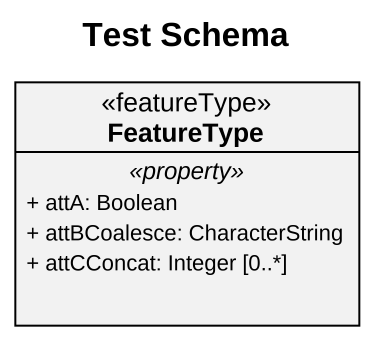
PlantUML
@startuml
title Test Schema
hide circle
hide empty members
skinparam classAttributeIconSize 0
class FeatureType <<featureType>> {
  .. <<property>> ..
  + attA: Boolean
  + attBCoalesce: CharacterString
  + attCConcat: Integer [0..*]
}
@enduml
